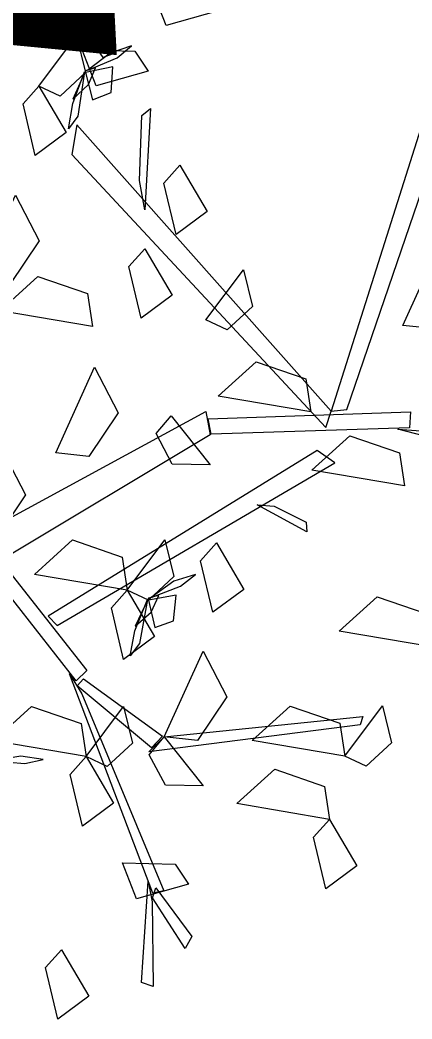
# Model space of a CAD drawing. Header units: metres. Extents: x 1851758 to 1852050, y 5187822 to 5188223.
# Drawn here: x 1851973.866 to 1851974.84, y 5187918.597 to 5187921.076 of the extents above; entities that cross this region are included whole.
import ezdxf

# ---------------------------------------------------------------- set-up
doc = ezdxf.new("R2010")
doc.units = ezdxf.units.M
doc.header["$LTSCALE"] = 2.5
doc.layers.add('PRO_PAR_COT_DA', color=150, linetype='CONTINUOUS', lineweight=20)
doc.layers.add('PRO_VOI_VEG', color=81, linetype='CONTINUOUS')

# ---------------------------------------------------------------- blocks, each defined once
blk = doc.blocks.new('arbre4')
at = {"layer": 'PRO_VOI_VEG', "color": 42, "linetype": 'ByBlock', "lineweight": -2, "extrusion": (-0.682446, -0.575232, 0.450971), "elevation": 0.7042, "flags": 128}
blk.add_lwpolyline([(-0.7719, 7.5011), (-0.3539, 7.4123), (-0.3803, 7.289), (-0.8761, 7.4795), (-0.7719, 7.5011)], close=True, dxfattribs=at)
at = {"layer": 'PRO_VOI_VEG', "linetype": 'ByBlock', "lineweight": -2, "extrusion": (9.90252e-10, -0.872729, 0.488205), "elevation": 1.0524, "flags": 128}
blk.add_lwpolyline([(2.3763, 6.3628), (2.1138, 6.2571), (2.0579, 6.6333), (2.3189, 6.5754), (2.3763, 6.3628)], close=True, dxfattribs=at)
at = {"layer": 'PRO_VOI_VEG', "linetype": 'ByBlock', "lineweight": -2, "extrusion": (0.632852, 0.167542, 0.755929), "flags": 128}
for points, elevation in [([(1.4518, 2.5915), (1.6248, 2.249), (1.438, 2.2735), (1.3702, 2.4819), (1.4518, 2.5915)], 5.8843), ([(0.0813, 2.9532), (0.2543, 2.6107), (0.0676, 2.6352), (-0.0002, 2.8436), (0.0813, 2.9532)], 6.9054), ([(-1.0524, 2.6125), (-0.8794, 2.27), (-1.0662, 2.2945), (-1.134, 2.5029), (-1.0524, 2.6125)], 5.2673), ([(-1.7636, 2.9664), (-1.5906, 2.6238), (-1.7773, 2.6484), (-1.8451, 2.8568), (-1.7636, 2.9664)], 4.9608), ([(-2.1902, 3.1164), (-2.0172, 2.7738), (-2.204, 2.7984), (-2.2718, 3.0067), (-2.1902, 3.1164)], 6.9869)]:
    blk.add_lwpolyline(points, close=True, dxfattribs=dict(at, elevation=elevation))
at = {"layer": 'PRO_VOI_VEG', "linetype": 'ByBlock', "lineweight": -2, "extrusion": (9.90254e-10, -0.872729, 0.488205), "elevation": 1.0664, "flags": 128}
blk.add_lwpolyline([(2.0053, 5.8362), (1.7428, 5.7305), (1.6869, 6.1067), (1.9479, 6.0488), (2.0053, 5.8362)], close=True, dxfattribs=at)
at = {"layer": 'PRO_VOI_VEG', "color": 6, "linetype": 'ByBlock', "lineweight": -2, "extrusion": (0.345853, -0.925967, 0.151559), "elevation": -0.3148, "flags": 128}
blk.add_lwpolyline([(2.2813, 6.0427), (2.4384, 5.9966), (2.5287, 6.1524), (2.4168, 6.235), (2.2813, 6.0427)], close=True, dxfattribs=at)
at = {"layer": 'PRO_VOI_VEG', "color": 6, "linetype": 'ByBlock', "lineweight": -2, "extrusion": (0.938016, -0.304866, 0.164872), "elevation": 1.9755, "flags": 128}
blk.add_lwpolyline([(2.3671, 5.7028), (2.1451, 5.5959), (2.0746, 5.7752), (2.2005, 5.8294), (2.3671, 5.7028)], close=True, dxfattribs=at)
at = {"layer": 'PRO_VOI_VEG', "color": 6, "linetype": 'ByBlock', "lineweight": -2, "extrusion": (-0.775617, 0.620313, 0.116747), "elevation": 0.5861, "flags": 128}
blk.add_lwpolyline([(-2.5778, 5.9223), (-2.4262, 6.1478), (-2.5297, 6.3622), (-2.6185, 6.2083), (-2.5778, 5.9223)], close=True, dxfattribs=at)
at = {"layer": 'PRO_VOI_VEG', "color": 6, "linetype": 'ByBlock', "lineweight": -2, "extrusion": (0.681565, -0.545093, 0.488205), "elevation": 2.9977, "flags": 128}
blk.add_lwpolyline([(2.5704, 5.1253), (2.478, 4.9111), (2.5593, 4.7943), (2.6702, 4.9257), (2.5704, 5.1253)], close=True, dxfattribs=at)
at = {"layer": 'PRO_VOI_VEG', "linetype": 'ByBlock', "lineweight": -2, "extrusion": (0.843665, 0.223353, 0.488205), "flags": 128}
for points, elevation in [([(1.4518, 4.4384), (1.1893, 4.3327), (1.1334, 4.7089), (1.3944, 4.651), (1.4518, 4.4384)], 4.6521), ([(0.8487, 5.0602), (0.5862, 4.9545), (0.5303, 5.3307), (0.7913, 5.2728), (0.8487, 5.0602)], 5.6065), ([(0.5155, 5.4156), (0.253, 5.3098), (0.1971, 5.686), (0.4581, 5.6282), (0.5155, 5.4156)], 5.4586), ([(-0.9796, 7.4745), (-1.2421, 7.3688), (-1.298, 7.745), (-1.037, 7.6871), (-0.9796, 7.4745)], 6.4375), ([(-1.0524, 4.2482), (-1.3149, 4.1425), (-1.3708, 4.5187), (-1.1098, 4.4608), (-1.0524, 4.2482)], 4.0647), ([(-1.7636, 4.4768), (-2.026, 4.3711), (-2.0819, 4.7473), (-1.8209, 4.6894), (-1.7636, 4.4768)], 3.6562), ([(-2.46, 5.3933), (-2.7225, 5.2876), (-2.7783, 5.6638), (-2.5174, 5.6059), (-2.46, 5.3933)], 5.356), ([(-2.6258, 6.1114), (-2.8883, 6.0057), (-2.9441, 6.3819), (-2.6832, 6.324), (-2.6258, 6.1114)], 4.0724)]:
    blk.add_lwpolyline(points, close=True, dxfattribs=dict(at, elevation=elevation))
at = {"layer": 'PRO_VOI_VEG', "color": 42, "linetype": 'ByBlock', "lineweight": -2, "extrusion": (-0.662392, -0.292848, 0.689548), "elevation": 2.9811, "flags": 128}
for points in [[(1.0027, 7.0133), (-0.2132, 8.9305), (-0.2426, 8.7379), (0.9732, 6.9083), (1.0027, 7.0133)], [(0.7153, 6.1029), (1.1648, 7.4072), (1.2312, 7.346), (0.789, 6.0678), (0.7153, 6.1029)], [(1.2827, 7.4335), (2.0712, 8.7379), (2.1007, 8.6504), (1.2091, 7.2672), (1.2827, 7.4335)]]:
    blk.add_lwpolyline(points, close=True, dxfattribs=at)
at = {"layer": 'PRO_VOI_VEG', "color": 42, "linetype": 'ByBlock', "lineweight": -2, "extrusion": (-0.03707, -0.782086, 0.622067), "elevation": 3.7773, "flags": 128}
blk.add_lwpolyline([(1.8511, 7.1169), (1.8732, 7.6341), (1.9174, 7.6886), (1.8732, 6.8809), (1.8511, 7.1169)], close=True, dxfattribs=at)
at = {"layer": 'PRO_VOI_VEG', "color": 42, "linetype": 'ByBlock', "lineweight": -2, "extrusion": (-0.027137, -0.572523, 0.819439), "elevation": 5.6156, "flags": 128}
blk.add_lwpolyline([(2.7648, 4.287), (1.549, 6.0719), (1.5195, 5.8926), (2.7354, 4.1892), (2.7648, 4.287)], close=True, dxfattribs=at)
at = {"layer": 'PRO_VOI_VEG', "linetype": 'ByBlock', "lineweight": -2, "extrusion": (0.372929, 2.33305e-10, 0.92786), "elevation": 5.0928, "flags": 128}
blk.add_lwpolyline([(0.9499, 0.8922), (1.358, 0.6474), (1.1229, 0.5412), (0.9189, 0.7167), (0.9499, 0.8922)], close=True, dxfattribs=at)
at = {"layer": 'PRO_VOI_VEG', "linetype": 'ByBlock', "lineweight": -2, "extrusion": (-0.095442, 0.360509, 0.92786), "flags": 128}
for points, elevation in [([(-1.7462, 1.9018), (-1.3382, 1.6571), (-1.5732, 1.5509), (-1.7773, 1.7263), (-1.7462, 1.9018)], 5.3701), ([(-2.6276, 2.6079), (-2.2195, 2.3632), (-2.4546, 2.257), (-2.6586, 2.4324), (-2.6276, 2.6079)], 5.0863), ([(-2.9445, 3.6809), (-2.5364, 3.4362), (-2.7715, 3.33), (-2.9755, 3.5055), (-2.9445, 3.6809)], 6.4116), ([(-1.4734, 3.0992), (-1.0653, 2.8545), (-1.3004, 2.7483), (-1.5044, 2.9237), (-1.4734, 3.0992)], 4.8889), ([(-2.8065, 4.3206), (-2.3984, 4.0759), (-2.6335, 3.9697), (-2.8375, 4.1451), (-2.8065, 4.3206)], 5.8617), ([(-1.0053, 3.759), (-0.5972, 3.5143), (-0.8323, 3.4081), (-1.0363, 3.5836), (-1.0053, 3.759)], 4.6237), ([(-2.2183, 4.6614), (-1.8102, 4.4167), (-2.0453, 4.3105), (-2.2493, 4.486), (-2.2183, 4.6614)], 5.7247), ([(-2.0413, 5.013), (-1.6333, 4.7683), (-1.8683, 4.6621), (-2.0724, 4.8376), (-2.0413, 5.013)], 5.8762)]:
    blk.add_lwpolyline(points, close=True, dxfattribs=dict(at, elevation=elevation))
at = {"layer": 'PRO_VOI_VEG', "linetype": 'ByBlock', "lineweight": -2, "extrusion": (0.372929, 2.33266e-10, 0.92786), "elevation": 8.7223, "flags": 128}
blk.add_lwpolyline([(0.5584, 0.0949), (0.9665, -0.1498), (0.7314, -0.256), (0.5273, -0.0805), (0.5584, 0.0949)], close=True, dxfattribs=at)
at = {"layer": 'PRO_VOI_VEG', "linetype": 'ByBlock', "lineweight": -2, "extrusion": (0.372929, 2.33259e-10, 0.92786), "elevation": 6.1492, "flags": 128}
blk.add_lwpolyline([(0.0674, 0.9686), (0.4754, 0.7239), (0.2403, 0.6177), (0.0363, 0.7931), (0.0674, 0.9686)], close=True, dxfattribs=at)
at = {"layer": 'PRO_VOI_VEG', "color": 42, "linetype": 'ByBlock', "lineweight": -2, "extrusion": (-0.760996, -0.336442, 0.5547), "elevation": 1.893, "flags": 128}
blk.add_lwpolyline([(0.6785, 4.3014), (0.6785, 6.5465), (0.789, 6.4808), (0.8406, 4.3014), (0.6785, 4.3014)], close=True, dxfattribs=at)
at = {"layer": 'PRO_VOI_VEG', "linetype": 'ByBlock', "lineweight": -2, "extrusion": (-2.5149e-10, -0.654654, 0.755929), "elevation": 4.374, "flags": 128}
blk.add_lwpolyline([(1.9807, 4.0589), (2.1537, 3.7164), (1.967, 3.7409), (1.8992, 3.9493), (1.9807, 4.0589)], close=True, dxfattribs=at)
at = {"layer": 'PRO_VOI_VEG', "linetype": 'ByBlock', "lineweight": -2, "extrusion": (0.372929, 1.7787e-09, 0.92786), "elevation": 3.2657, "flags": 128}
blk.add_lwpolyline([(-0.3009, 0.3394), (0.1072, 0.0947), (-0.1279, -0.0115), (-0.3319, 0.164), (-0.3009, 0.3394)], close=True, dxfattribs=at)
at = {"layer": 'PRO_VOI_VEG', "color": 42, "linetype": 'ByBlock', "lineweight": -2, "extrusion": (-0.798146, 0.353014, 0.488205), "elevation": 1.3369, "flags": 128}
for points in [[(0.1809, 5.5383), (-1.035, 7.6631), (-1.0645, 7.4496), (0.1514, 5.4218), (0.1809, 5.5383)], [(-0.1065, 4.5292), (0.343, 5.9749), (0.4093, 5.9069), (-0.0328, 4.4904), (-0.1065, 4.5292)], [(0.4609, 6.004), (1.2494, 7.4496), (1.2789, 7.3526), (0.3872, 5.8196), (0.4609, 6.004)]]:
    blk.add_lwpolyline(points, close=True, dxfattribs=at)
at = {"layer": 'PRO_VOI_VEG', "color": 42, "linetype": 'ByBlock', "lineweight": -2, "extrusion": (-0.873314, 0.38626, 0.296858), "elevation": -0.1708, "flags": 128}
blk.add_lwpolyline([(-0.7329, 7.3976), (-0.7108, 7.9956), (-0.6665, 8.0586), (-0.7108, 7.1249), (-0.7329, 7.3976)], close=True, dxfattribs=at)
at = {"layer": 'PRO_VOI_VEG', "color": 6, "linetype": 'ByBlock', "lineweight": -2, "extrusion": (0.319035, -0.935546, 0.151559), "elevation": 2.0695, "flags": 128}
blk.add_lwpolyline([(1.4898, 5.3571), (1.6469, 5.311), (1.7372, 5.4668), (1.6253, 5.5494), (1.4898, 5.3571)], close=True, dxfattribs=at)
at = {"layer": 'PRO_VOI_VEG', "color": 6, "linetype": 'ByBlock', "lineweight": -2, "extrusion": (-0.757426, 0.642398, 0.116747), "elevation": -1.1452, "flags": 128}
blk.add_lwpolyline([(-0.6359, 5.8073), (-0.4844, 6.0328), (-0.5879, 6.2473), (-0.6766, 6.0933), (-0.6359, 5.8073)], close=True, dxfattribs=at)
at = {"layer": 'PRO_VOI_VEG', "color": 6, "linetype": 'ByBlock', "lineweight": -2, "extrusion": (0.665579, -0.5645, 0.488205), "elevation": 4.3323, "flags": 128}
blk.add_lwpolyline([(0.6285, 4.0163), (0.5361, 3.8022), (0.6175, 3.6853), (0.7284, 3.8168), (0.6285, 4.0163)], close=True, dxfattribs=at)
at = {"layer": 'PRO_VOI_VEG', "color": 6, "linetype": 'ByBlock', "lineweight": -2, "extrusion": (0.928845, -0.331761, 0.164872), "elevation": 2.8226, "flags": 128}
blk.add_lwpolyline([(-0.0516, 5.2405), (-0.2736, 5.1336), (-0.3441, 5.3129), (-0.2183, 5.3671), (-0.0516, 5.2405)], close=True, dxfattribs=at)
at = {"layer": 'PRO_VOI_VEG', "linetype": 'ByBlock', "lineweight": -2, "extrusion": (0.372929, -8.74769e-10, 0.92786), "elevation": 7.8909, "flags": 128}
blk.add_lwpolyline([(-1.3806, 1.2122), (-0.9725, 0.9675), (-1.2076, 0.8613), (-1.4116, 1.0368), (-1.3806, 1.2122)], close=True, dxfattribs=at)
at = {"layer": 'PRO_VOI_VEG', "color": 42, "linetype": 'ByBlock', "lineweight": -2, "extrusion": (-0.888751, 0.393088, 0.235804), "elevation": -0.3147, "flags": 128}
blk.add_lwpolyline([(0.3872, 6.1157), (0.5272, 8.0824), (0.6009, 7.9435), (0.4314, 6.0409), (0.3872, 6.1157)], close=True, dxfattribs=at)
at = {"layer": 'PRO_VOI_VEG', "color": 42, "linetype": 'ByBlock', "lineweight": -2, "extrusion": (-0.853501, 0.377497, 0.359211), "elevation": 0.7196, "flags": 128}
blk.add_lwpolyline([(0.5272, 8.0527), (0.1072, 10.5556), (0.1514, 10.5556), (0.623, 7.9194), (0.5272, 8.0527)], close=True, dxfattribs=at)
at = {"layer": 'PRO_VOI_VEG', "linetype": 'ByBlock', "lineweight": -2, "extrusion": (-4.92672e-09, -0.654654, 0.755929), "elevation": 6.7802, "flags": 128}
blk.add_lwpolyline([(1.818, 4.0455), (1.991, 3.703), (1.8042, 3.7275), (1.7365, 3.9359), (1.818, 4.0455)], close=True, dxfattribs=at)
at = {"layer": 'PRO_VOI_VEG', "color": 6, "linetype": 'ByBlock', "lineweight": -2, "extrusion": (-0.120391, -0.981089, 0.151559), "elevation": 2.4311, "flags": 128}
blk.add_lwpolyline([(1.1285, 7.2535), (1.2856, 7.2074), (1.376, 7.3632), (1.264, 7.4458), (1.1285, 7.2535)], close=True, dxfattribs=at)
at = {"layer": 'PRO_VOI_VEG', "linetype": 'ByBlock', "lineweight": -2, "extrusion": (9.90251e-10, -0.872729, 0.488205), "elevation": 4.8938, "flags": 128}
blk.add_lwpolyline([(1.8787, 4.4069), (1.6162, 4.3012), (1.5604, 4.6774), (1.8213, 4.6196), (1.8787, 4.4069)], close=True, dxfattribs=at)
at = {"layer": 'PRO_VOI_VEG', "color": 42, "linetype": 'ByBlock', "lineweight": -2, "extrusion": (-0.89221, -0.02421, 0.450971), "elevation": 1.7248, "flags": 128}
blk.add_lwpolyline([(2.2374, 7.0329), (2.6553, 6.9441), (2.6289, 6.8208), (2.1331, 7.0114), (2.2374, 7.0329)], close=True, dxfattribs=at)
at = {"layer": 'PRO_VOI_VEG', "color": 42, "linetype": 'ByBlock', "lineweight": -2, "extrusion": (-0.900289, 0.398191, 0.175849), "elevation": -1.1483, "flags": 128}
blk.add_lwpolyline([(1.2494, 7.3821), (1.4189, 8.7921), (1.4852, 8.727), (1.301, 7.3821), (1.2494, 7.3821)], close=True, dxfattribs=at)
blk = doc.blocks.new('PRO_PAR_COT_02B')
at = {"layer": 'PRO_PAR_COT_DA'}
blk.add_lwpolyline([(-2.1531, -0.6655, 0, 0.225, 0), (-1.4008, -0.6802, 0.225, 0.225, 0)], format="xyseb", dxfattribs=at)
blk.add_arc((-1.7204, 1.7503), 2.4542, 259.8455, 314.5074, dxfattribs=at)

msp = doc.modelspace()

# ---------------------------------------------------------------- block references
at = {"layer": 'PRO_PAR_COT_DA', "rotation": 4.108931487659139}
msp.add_blockref('PRO_PAR_COT_02B', (1851975.4489, 5187921.8797), dxfattribs=at)
at = {"layer": 'PRO_VOI_VEG', "xscale": 0.5, "yscale": 0.5, "zscale": 0.5, "rotation": 4.640794973699927}
msp.add_blockref('arbre4', (1851973.2624, 5187919.9118), dxfattribs=at)

doc.saveas('drawing.dxf')
